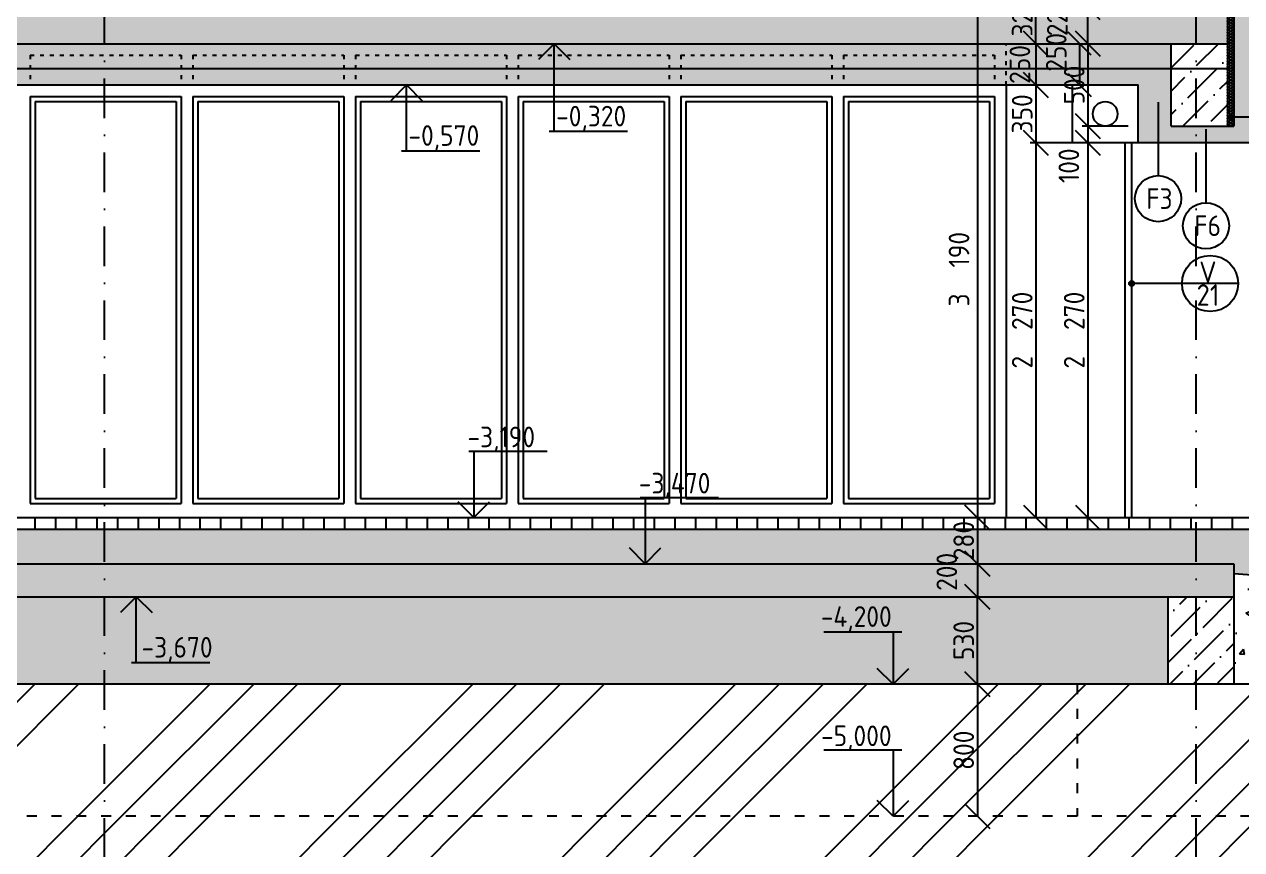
# Model space of a CAD drawing. Extents: x 3792242 to 5145247, y -1546315 to -1031918.
# Drawn here: x 3803498 to 3810869, y -1506963 to -1501963 of the extents above; entities that cross this region are included whole.
import ezdxf

# ---------------------------------------------------------------- set-up
doc = ezdxf.new("R2010")
doc.units = 0
doc.header["$MEASUREMENT"] = 0
doc.linetypes.add('ACAD_ISO03W100', pattern=[30, 12, -18])
doc.linetypes.add('BODKOCIARKOVANA_3', pattern=[5.6, 3, -1.3, 0, -1.3])
doc.layers.get('0').update_dxf_attribs({"linetype": 'CONTINUOUS'})
doc.layers.get('Defpoints').update_dxf_attribs({"color": 61, "linetype": 'CONTINUOUS'})
for name, color, linetype in [('KÓTY', 4, 'CONTINUOUS'), ('MÚRY', 1, 'CONTINUOUS'), ('OKNÁ', 143, 'CONTINUOUS'), ('osi', 253, 'CONTINUOUS'), ('POZEMOK', 7, 'CONTINUOUS'), ('TENKÁ', 7, 'CONTINUOUS'), ('ŠRAFY', 82, 'CONTINUOUS'), ('šrafy-múry', 8, 'CONTINUOUS')]:
    doc.layers.add(name, color=color, linetype=linetype)
doc.styles.add('STYLE1', font='isocp.shx')
doc.dimstyles.new('STANDARD 50', dxfattribs={"dimtxt": 125, "dimasz": 140, "dimexe": 10, "dimexo": 200, "dimgap": 20, "dimtad": 1, "dimdsep": 46, "dimlunit": 6, "dimtxsty": 'STYLE1', "dimblk1": 'OBLIQUE', "dimblk2": 'OBLIQUE', "dimsah": 1, "dimcen": 2.5, "dimse1": 1, "dimse2": 1, "dimadec": 0, "dimazin": 0, "dimtfac": 1, "dimtmove": 1, "dimatfit": 3, "dimldrblk": 'OBLIQUE', "dimfxl": 1, "dimtolj": 1, "dimtzin": 0, "dimarcsym": 0})
doc.dimstyles.new('STANDARD-50', dxfattribs={"dimtxt": 125, "dimasz": 150, "dimexe": 10, "dimexo": 200, "dimgap": 20, "dimtad": 1, "dimdsep": 46, "dimlunit": 6, "dimtxsty": 'STYLE1', "dimblk1": 'OBLIQUE', "dimblk2": 'OBLIQUE', "dimsah": 1, "dimcen": 2.5, "dimse1": 1, "dimse2": 1, "dimadec": 0, "dimazin": 0, "dimtfac": 1, "dimtmove": 1, "dimatfit": 3, "dimldrblk": 'OBLIQUE', "dimfxl": 1, "dimtolj": 1, "dimtzin": 0, "dimarcsym": 0})
pattern_1 = [(45, (-120860.31, 36883.5), (53.0330086, 194.4543648), [250, -50, 0, -50])]
pattern_2 = [(0, (-602280.31, 10000), (0, 54.12658774), [31.25, -62.5]), (120, (-602280.31, 10000), (-46.875, -27.06329387), [31.25, -62.5]), (60, (-602249.06, 10000), (-46.875, 27.06329387), [31.25, -62.5])]
pattern_3 = [(37.5, (42813.19, 0), (-3.1496679, 96.3411885), [0, -76, 0, -85, 0, -81.25]), (7.5, (42813.19, 0), (88.4888353, 141.1073033), [0, -41, 0, -68.5, 0, -26.25]), (327.5, (42751.69, 0), (155.7070931, 0.2829527), [0, -25, 0, -90, 0, -117.5]), (317.5, (42751.69, 0), (150.3063302, 43.8837782), [0, -12.5, 0, -59, 0, -67.5])]
pattern_4 = [(50, (-12142579.75, 625210.72), (358.6300913, -31.3760675), [37.5, -412.5]), (355, (-12142579.75, 625210.72), (-69.375667, 376.096067), [30, -330]), (100.4514445, (-12142549.87, 625208.1), (289.254423, 344.7199955), [31.870096, -350.571056]), (46.1842, (-12142579.75, 625310.72), (533.620665, -82.75964), [56.25, -618.75]), (96.6356355, (-12142535.3, 625303.83), (467.330973, 487.0593), [47.805171, -525.85688]), (351.184164, (-12142579.75, 625310.7), (467.330973, 487.0593), [45, -495]), (21, (-12142529.75, 625285.72), (298.453526, -201.3094453), [37.5, -412.5]), (326, (-12142529.75, 625285.72), (121.657666, 362.5750225), [30, -330]), (71.4514447, (-12142504.9, 625268.95), (420.111188, 161.2655764), [31.870095, -350.571056]), (37.5, (-12142579.75, 625210.72), (6.0799277, 166.4469269), [0, -326, 0, -335, 0, -331.25]), (7.5, (-12142579.75, 625210.72), (131.5347687, 197.205856), [0, -191, 0, -318.5, 0, -126.25]), (327.5, (-12142691.25, 625210.72), (266.9112181, -11.2774359), [0, -125, 0, -390, 0, -517.5]), (317.5, (-12142741.25, 625210.72), (291.5930847, 50.052491), [0, -162.5, 0, -259, 0, -367.5])]
pattern_5 = [(45, (42813.2, 0), (-795.49513, 795.49513), []), (45, (43078.4, 0), (-795.49513, 795.49513), []), (45, (43343.5, 0), (-795.49513, 795.49513), []), (45, (43608.7, 0), (-795.49513, 795.49513), [])]
pattern_6 = [(90, (42813.19, 0), (-125, 8e-15), [])]

# ---------------------------------------------------------------- blocks, each defined once
blk = doc.blocks.new('_OBLIQUE')
at = {"color": 0, "linetype": 'ByBlock'}
blk.add_line((-0.5, -0.5), (0.5, 0.5), dxfattribs=at)
blk = doc.blocks.new('*D33337')
at = {"layer": 'Defpoints', "color": 0}
for p in [(3810057.7, -1502680.3), (3809622.7, -1504950.3), (3810240.8, -1504950.3)]:
    blk.add_point(p, dxfattribs=at)
at = {"layer": 'KÓTY', "color": 0, "lineweight": -2, "ltscale": 0.25}
blk.add_line((3809622.7, -1502680.3), (3809622.7, -1504950.3), dxfattribs=at)
at = {"layer": 'KÓTY', "color": 0, "linetype": 'ByBlock', "lineweight": -2, "xscale": 150, "yscale": 150, "zscale": 150}
for p, rotation in [((3809622.7, -1502680.3), 90), ((3809622.7, -1504950.3), 270)]:
    blk.add_blockref('_OBLIQUE', p, dxfattribs=dict(at, rotation=rotation))
at = {"layer": 'KÓTY', "color": 0, "insert": (3809540.2, -1503815.3), "char_height": 125, "attachment_point": 5, "rotation": 90, "style": 'STYLE1'}
blk.add_mtext('\\A1;2ﾠ270', dxfattribs=at)
blk = doc.blocks.new('*D33340')
at = {"layer": 'Defpoints', "color": 0}
for p in [(3809937.7, -1501860.3), (3809937.7, -1501860.3), (3809937.7, -1502080.3)]:
    blk.add_point(p, dxfattribs=at)
at = {"layer": 'KÓTY', "color": 0, "lineweight": -2, "ltscale": 0.25}
blk.add_line((3809937.7, -1502080.3), (3809937.7, -1501860.3), dxfattribs=at)
at = {"layer": 'KÓTY', "color": 0, "linetype": 'ByBlock', "lineweight": -2, "xscale": 150, "yscale": 150, "zscale": 150}
for p, rotation in [((3809937.7, -1501860.3), 90), ((3809937.7, -1502080.3), 270)]:
    blk.add_blockref('_OBLIQUE', p, dxfattribs=dict(at, rotation=rotation))
at = {"layer": 'KÓTY', "color": 0, "insert": (3809752.7, -1501919.5), "char_height": 125, "attachment_point": 5, "rotation": 90, "style": 'STYLE1'}
blk.add_mtext('\\A1;220', dxfattribs=at)
blk = doc.blocks.new('*D33366')
at = {"layer": 'Defpoints', "color": 0}
for p in [(3810442.7, -1501760.3), (3809268.7, -1504950.3), (3810564.7, -1504950.3)]:
    blk.add_point(p, dxfattribs=at)
at = {"layer": 'KÓTY', "color": 0, "lineweight": -2, "ltscale": 0.25}
blk.add_line((3809268.7, -1501760.3), (3809268.7, -1504950.3), dxfattribs=at)
at = {"layer": 'KÓTY', "color": 0, "linetype": 'ByBlock', "lineweight": -2, "xscale": 150, "yscale": 150, "zscale": 150}
for p, rotation in [((3809268.7, -1501760.3), 90), ((3809268.7, -1504950.3), 270)]:
    blk.add_blockref('_OBLIQUE', p, dxfattribs=dict(at, rotation=rotation))
at = {"layer": 'KÓTY', "color": 0, "insert": (3809157.7, -1503446), "char_height": 125, "attachment_point": 5, "rotation": 90, "style": 'STYLE1'}
blk.add_mtext('\\A1;3ﾠ190', dxfattribs=at)
blk = doc.blocks.new('*D33371')
at = {"layer": 'Defpoints', "color": 0}
for p in [(3809622.7, -1501760.3), (3809622.7, -1501760.3), (3809622.7, -1502080.3)]:
    blk.add_point(p, dxfattribs=at)
at = {"layer": 'KÓTY', "color": 0, "lineweight": -2, "ltscale": 0.25}
blk.add_line((3809622.7, -1502080.3), (3809622.7, -1501760.3), dxfattribs=at)
at = {"layer": 'KÓTY', "color": 0, "linetype": 'ByBlock', "lineweight": -2, "xscale": 150, "yscale": 150, "zscale": 150}
for p, rotation in [((3809622.7, -1501760.3), 90), ((3809622.7, -1502080.3), 270)]:
    blk.add_blockref('_OBLIQUE', p, dxfattribs=dict(at, rotation=rotation))
at = {"layer": 'KÓTY', "color": 0, "insert": (3809540.2, -1501920.3), "char_height": 125, "attachment_point": 5, "rotation": 90, "style": 'STYLE1'}
blk.add_mtext('\\A1;320', dxfattribs=at)
blk = doc.blocks.new('*D39700')
at = {"layer": 'Defpoints', "color": 0}
for p in [(3809268.7, -1505430.3), (3809722.7, -1505430.3), (3809722.7, -1505960.3)]:
    blk.add_point(p, dxfattribs=at)
at = {"layer": 'KÓTY', "color": 0, "lineweight": -2, "ltscale": 0.25}
blk.add_line((3809268.7, -1505960.3), (3809268.7, -1505430.3), dxfattribs=at)
at = {"layer": 'KÓTY', "color": 0, "linetype": 'ByBlock', "lineweight": -2, "xscale": 150, "yscale": 150, "zscale": 150}
for p, rotation in [((3809268.7, -1505430.3), 90), ((3809268.7, -1505960.3), 270)]:
    blk.add_blockref('_OBLIQUE', p, dxfattribs=dict(at, rotation=rotation))
at = {"layer": 'KÓTY', "color": 0, "insert": (3809186.2, -1505695.3), "char_height": 125, "attachment_point": 5, "rotation": 90, "style": 'STYLE1'}
blk.add_mtext('\\A1;530', dxfattribs=at)
blk = doc.blocks.new('*D39701')
at = {"layer": 'Defpoints', "color": 0}
for p in [(3809722.7, -1505960.3), (3809268.7, -1506760.3), (3809722.7, -1506760.3)]:
    blk.add_point(p, dxfattribs=at)
at = {"layer": 'KÓTY', "color": 0, "lineweight": -2, "ltscale": 0.25}
blk.add_line((3809268.7, -1505960.3), (3809268.7, -1506760.3), dxfattribs=at)
at = {"layer": 'KÓTY', "color": 0, "linetype": 'ByBlock', "lineweight": -2, "xscale": 150, "yscale": 150, "zscale": 150}
for p, rotation in [((3809268.7, -1505960.3), 90), ((3809268.7, -1506760.3), 270)]:
    blk.add_blockref('_OBLIQUE', p, dxfattribs=dict(at, rotation=rotation))
at = {"layer": 'KÓTY', "color": 0, "insert": (3809186.2, -1506360.3), "char_height": 125, "attachment_point": 5, "rotation": 90, "style": 'STYLE1'}
blk.add_mtext('\\A1;800', dxfattribs=at)
blk = doc.blocks.new('*D39702')
at = {"layer": 'Defpoints', "color": 0}
for p in [(3809268.7, -1504950.3), (3809268.7, -1505230.3), (3809268.7, -1505230.3)]:
    blk.add_point(p, dxfattribs=at)
at = {"layer": 'KÓTY', "color": 0, "lineweight": -2, "ltscale": 0.25}
blk.add_line((3809268.7, -1504950.3), (3809268.7, -1505230.3), dxfattribs=at)
at = {"layer": 'KÓTY', "color": 0, "linetype": 'ByBlock', "lineweight": -2, "xscale": 150, "yscale": 150, "zscale": 150}
for p, rotation in [((3809268.7, -1504950.3), 90), ((3809268.7, -1505230.3), 270)]:
    blk.add_blockref('_OBLIQUE', p, dxfattribs=dict(at, rotation=rotation))
at = {"layer": 'KÓTY', "color": 0, "insert": (3809186.2, -1505090.3), "char_height": 125, "attachment_point": 5, "rotation": 90, "style": 'STYLE1'}
blk.add_mtext('\\A1;280', dxfattribs=at)
blk = doc.blocks.new('*D39703')
at = {"layer": 'Defpoints', "color": 0}
for p in [(3809268.7, -1505230.3), (3809268.7, -1505430.3), (3809268.7, -1505430.3)]:
    blk.add_point(p, dxfattribs=at)
at = {"layer": 'KÓTY', "color": 0, "lineweight": -2, "ltscale": 0.25}
blk.add_line((3809268.7, -1505230.3), (3809268.7, -1505430.3), dxfattribs=at)
at = {"layer": 'KÓTY', "color": 0, "linetype": 'ByBlock', "lineweight": -2, "xscale": 150, "yscale": 150, "zscale": 150}
for p, rotation in [((3809268.7, -1505230.3), 90), ((3809268.7, -1505430.3), 270)]:
    blk.add_blockref('_OBLIQUE', p, dxfattribs=dict(at, rotation=rotation))
at = {"layer": 'KÓTY', "color": 0, "insert": (3809083.7, -1505279.5), "char_height": 125, "attachment_point": 5, "rotation": 90, "style": 'STYLE1'}
blk.add_mtext('\\A1;200', dxfattribs=at)
blk = doc.blocks.new('*D39708')
at = {"layer": 'Defpoints', "color": 0}
for p in [(3809622.7, -1502080.3), (3809622.7, -1502330.3), (3809622.7, -1502330.3)]:
    blk.add_point(p, dxfattribs=at)
at = {"layer": 'KÓTY', "color": 0, "lineweight": -2, "ltscale": 0.25}
blk.add_line((3809622.7, -1502080.3), (3809622.7, -1502330.3), dxfattribs=at)
at = {"layer": 'KÓTY', "color": 0, "linetype": 'ByBlock', "lineweight": -2, "xscale": 150, "yscale": 150, "zscale": 150}
for p, rotation in [((3809622.7, -1502080.3), 90), ((3809622.7, -1502330.3), 270)]:
    blk.add_blockref('_OBLIQUE', p, dxfattribs=dict(at, rotation=rotation))
at = {"layer": 'KÓTY', "color": 0, "insert": (3809526.2, -1502206), "char_height": 125, "attachment_point": 5, "rotation": 90, "style": 'STYLE1'}
blk.add_mtext('\\A1;250', dxfattribs=at)
blk = doc.blocks.new('*D39709')
at = {"layer": 'Defpoints', "color": 0}
for p in [(3810242.7, -1502330.3), (3809622.7, -1502680.3), (3810242.7, -1502680.3)]:
    blk.add_point(p, dxfattribs=at)
at = {"layer": 'KÓTY', "color": 0, "lineweight": -2, "ltscale": 0.25}
blk.add_line((3809622.7, -1502330.3), (3809622.7, -1502680.3), dxfattribs=at)
at = {"layer": 'KÓTY', "color": 0, "linetype": 'ByBlock', "lineweight": -2, "xscale": 150, "yscale": 150, "zscale": 150}
for p, rotation in [((3809622.7, -1502330.3), 90), ((3809622.7, -1502680.3), 270)]:
    blk.add_blockref('_OBLIQUE', p, dxfattribs=dict(at, rotation=rotation))
at = {"layer": 'KÓTY', "color": 0, "insert": (3809540.2, -1502505.3), "char_height": 125, "attachment_point": 5, "rotation": 90, "style": 'STYLE1'}
blk.add_mtext('\\A1;350', dxfattribs=at)
blk = doc.blocks.new('*D39710')
at = {"layer": 'Defpoints', "color": 0}
for p in [(3810442.7, -1502080.3), (3809937.7, -1502580.3), (3810442.7, -1502580.3)]:
    blk.add_point(p, dxfattribs=at)
at = {"layer": 'KÓTY', "color": 0, "lineweight": -2, "ltscale": 0.25}
blk.add_line((3809937.7, -1502080.3), (3809937.7, -1502580.3), dxfattribs=at)
at = {"layer": 'KÓTY', "color": 0, "linetype": 'ByBlock', "lineweight": -2, "xscale": 150, "yscale": 150, "zscale": 150}
for p, rotation in [((3809937.7, -1502080.3), 90), ((3809937.7, -1502580.3), 270)]:
    blk.add_blockref('_OBLIQUE', p, dxfattribs=dict(at, rotation=rotation))
at = {"layer": 'KÓTY', "color": 0, "insert": (3809855.2, -1502330.3), "char_height": 125, "attachment_point": 5, "rotation": 90, "style": 'STYLE1'}
blk.add_mtext('\\A1;500', dxfattribs=at)
blk = doc.blocks.new('*D39711')
at = {"layer": 'Defpoints', "color": 0}
for p in [(3810442.7, -1502580.3), (3809937.7, -1502680.3), (3810442.7, -1502680.3)]:
    blk.add_point(p, dxfattribs=at)
at = {"layer": 'KÓTY', "color": 0, "lineweight": -2, "ltscale": 0.25}
blk.add_line((3809937.7, -1502580.3), (3809937.7, -1502680.3), dxfattribs=at)
at = {"layer": 'KÓTY', "color": 0, "linetype": 'ByBlock', "lineweight": -2, "xscale": 150, "yscale": 150, "zscale": 150}
for p, rotation in [((3809937.7, -1502580.3), 90), ((3809937.7, -1502680.3), 270)]:
    blk.add_blockref('_OBLIQUE', p, dxfattribs=dict(at, rotation=rotation))
at = {"layer": 'KÓTY', "color": 0, "insert": (3809822.7, -1502819.5), "char_height": 125, "attachment_point": 5, "rotation": 90, "style": 'STYLE1'}
blk.add_mtext('\\A1;100', dxfattribs=at)
blk = doc.blocks.new('*D39712')
at = {"layer": 'Defpoints', "color": 0}
for p in [(3810242.7, -1502680.3), (3809937.7, -1504950.3), (3810242.7, -1504950.3)]:
    blk.add_point(p, dxfattribs=at)
at = {"layer": 'KÓTY', "color": 0, "lineweight": -2, "ltscale": 0.25}
blk.add_line((3809937.7, -1502680.3), (3809937.7, -1504950.3), dxfattribs=at)
at = {"layer": 'KÓTY', "color": 0, "linetype": 'ByBlock', "lineweight": -2, "xscale": 150, "yscale": 150, "zscale": 150}
for p, rotation in [((3809937.7, -1502680.3), 90), ((3809937.7, -1504950.3), 270)]:
    blk.add_blockref('_OBLIQUE', p, dxfattribs=dict(at, rotation=rotation))
at = {"layer": 'KÓTY', "color": 0, "insert": (3809855.2, -1503815.3), "char_height": 125, "attachment_point": 5, "rotation": 90, "style": 'STYLE1'}
blk.add_mtext('\\A1;2ﾠ270', dxfattribs=at)
blk = doc.blocks.new('*D49179')
at = {"layer": 'Defpoints', "color": 0}
for p in [(3809431.9, -1502080.3), (3809888.2, -1502080.3), (3809361.9, -1502330.3)]:
    blk.add_point(p, dxfattribs=at)
at = {"layer": 'KÓTY', "color": 0, "lineweight": -2, "ltscale": 0.25}
blk.add_line((3809888.2, -1502330.3), (3809888.2, -1502080.3), dxfattribs=at)
at = {"layer": 'KÓTY', "color": 0, "linetype": 'ByBlock', "lineweight": -2, "xscale": 140, "yscale": 140, "zscale": 140}
for p, rotation in [((3809888.2, -1502080.3), 90), ((3809888.2, -1502330.3), 270)]:
    blk.add_blockref('_OBLIQUE', p, dxfattribs=dict(at, rotation=rotation))
at = {"layer": 'KÓTY', "color": 0, "insert": (3809746.2, -1502132.6), "char_height": 125, "attachment_point": 5, "rotation": 90, "style": 'STYLE1'}
blk.add_mtext('\\A1;250', dxfattribs=at)
blk = doc.blocks.new('*D49377')
at = {"layer": 'Defpoints', "color": 0}
for p in [(3810822.7, -1501860.3), (3810782.7, -1502080.3), (3815456.2, -1502080.3)]:
    blk.add_point(p, dxfattribs=at)
at = {"layer": 'KÓTY', "color": 0, "lineweight": -2, "ltscale": 0.25}
blk.add_line((3815456.2, -1501860.3), (3815456.2, -1502080.3), dxfattribs=at)
at = {"layer": 'KÓTY', "color": 0, "linetype": 'ByBlock', "lineweight": -2, "xscale": 150, "yscale": 150, "zscale": 150}
for p, rotation in [((3815456.2, -1501860.3), 90), ((3815456.2, -1502080.3), 270)]:
    blk.add_blockref('_OBLIQUE', p, dxfattribs=dict(at, rotation=rotation))
at = {"layer": 'KÓTY', "color": 0, "insert": (3815296.2, -1501906.5), "char_height": 125, "attachment_point": 5, "rotation": 90, "style": 'STYLE1'}
blk.add_mtext('\\A1;220', dxfattribs=at)
blk = doc.blocks.new('*D49378')
at = {"layer": 'Defpoints', "color": 0}
for p in [(3810782.7, -1502080.3), (3810782.7, -1502580.3), (3815456.2, -1502580.3)]:
    blk.add_point(p, dxfattribs=at)
at = {"layer": 'KÓTY', "color": 0, "lineweight": -2, "ltscale": 0.25}
blk.add_line((3815456.2, -1502080.3), (3815456.2, -1502580.3), dxfattribs=at)
at = {"layer": 'KÓTY', "color": 0, "linetype": 'ByBlock', "lineweight": -2, "xscale": 150, "yscale": 150, "zscale": 150}
for p, rotation in [((3815456.2, -1502080.3), 90), ((3815456.2, -1502580.3), 270)]:
    blk.add_blockref('_OBLIQUE', p, dxfattribs=dict(at, rotation=rotation))
at = {"layer": 'KÓTY', "color": 0, "insert": (3815373.7, -1502330.3), "char_height": 125, "attachment_point": 5, "rotation": 90, "style": 'STYLE1'}
blk.add_mtext('\\A1;500', dxfattribs=at)
blk = doc.blocks.new('*D49379')
at = {"layer": 'Defpoints', "color": 0}
for p in [(3810782.7, -1502580.3), (3810782.7, -1502680.3), (3815456.2, -1502680.3)]:
    blk.add_point(p, dxfattribs=at)
at = {"layer": 'KÓTY', "color": 0, "lineweight": -2, "ltscale": 0.25}
blk.add_line((3815456.2, -1502580.3), (3815456.2, -1502680.3), dxfattribs=at)
at = {"layer": 'KÓTY', "color": 0, "linetype": 'ByBlock', "lineweight": -2, "xscale": 150, "yscale": 150, "zscale": 150}
for p, rotation in [((3815456.2, -1502580.3), 90), ((3815456.2, -1502680.3), 270)]:
    blk.add_blockref('_OBLIQUE', p, dxfattribs=dict(at, rotation=rotation))
at = {"layer": 'KÓTY', "color": 0, "insert": (3815337.7, -1502811), "char_height": 125, "attachment_point": 5, "rotation": 90, "style": 'STYLE1'}
blk.add_mtext('\\A1;100', dxfattribs=at)
blk = doc.blocks.new('*D49380')
at = {"layer": 'Defpoints', "color": 0}
for p in [(3810782.7, -1502680.3), (3810782.7, -1504950.3), (3815456.2, -1504950.3)]:
    blk.add_point(p, dxfattribs=at)
at = {"layer": 'KÓTY', "color": 0, "lineweight": -2, "ltscale": 0.25}
blk.add_line((3815456.2, -1502680.3), (3815456.2, -1504950.3), dxfattribs=at)
at = {"layer": 'KÓTY', "color": 0, "linetype": 'ByBlock', "lineweight": -2, "xscale": 150, "yscale": 150, "zscale": 150}
for p, rotation in [((3815456.2, -1502680.3), 90), ((3815456.2, -1504950.3), 270)]:
    blk.add_blockref('_OBLIQUE', p, dxfattribs=dict(at, rotation=rotation))
at = {"layer": 'KÓTY', "color": 0, "insert": (3815373.7, -1503815.3), "char_height": 125, "attachment_point": 5, "rotation": 90, "style": 'STYLE1'}
blk.add_mtext('\\A1;2ﾠ270', dxfattribs=at)

msp = doc.modelspace()

# ---------------------------------------------------------------- hatches: boundary and pattern name
at = {"layer": 'TENKÁ'}
h = msp.add_hatch(color=256, dxfattribs=at)
h.dxf.hatch_style = 1
h.paths.add_polyline_path([(3810805.193, -1502509.951, -2.41421356), (3810790.193, -1502524.951, -0.41421356)])
h = msp.add_hatch(color=256, dxfattribs=at)
h.dxf.hatch_style = 1
h.paths.add_polyline_path([(3810202.693, -1503517.894, 2.41421356), (3810217.693, -1503532.894, 0.41421356)])
at = {"layer": 'ŠRAFY'}
h = msp.add_hatch(dxfattribs=at)
h.set_pattern_fill('HEX', color=256, scale=250)
h.set_pattern_definition(pattern_2)
h.paths.add_polyline_path([(3806706.152, -1502330.27), (3810242.693, -1502330.27), (3810242.693, -1502680.27), (3810982.693, -1502680.27), (3810982.693, -1500830.27), (3810822.693, -1500830.27), (3810822.693, -1502580.27), (3810442.693, -1502580.27), (3810442.693, -1502080.27), (3806706.152, -1502080.27)])
h.paths.add_polyline_path([(3806705.495, -1502431.395), (3807211.843, -1502431.395), (3807211.843, -1502631.444), (3806705.495, -1502631.444)], flags=9)
h.paths.add_polyline_path([(3809401.193, -1502349.799), (3809401.193, -1502062.201), (3809651.193, -1502062.201), (3809651.193, -1502349.799)], flags=24)
h.paths.add_polyline_path([(3809730.193, -1502474.07), (3809730.193, -1502186.471), (3809980.193, -1502186.471), (3809980.193, -1502474.07)], flags=24)
h = msp.add_hatch(dxfattribs=at)
h.set_pattern_fill('HEX', color=256, scale=250)
h.set_pattern_definition(pattern_2)
h.paths.add_polyline_path([(3796982.693, -1502240.27), (3796982.693, -1502680.27), (3797722.693, -1502680.27), (3797722.693, -1502330.27), (3807330.652, -1502330.27), (3807330.652, -1502080.27), (3797522.693, -1502080.27), (3797522.693, -1502580.27), (3797142.693, -1502580.27), (3797142.693, -1502080.27), (3795632.693, -1502080.27), (3795632.693, -1501910.27), (3795582.693, -1501910.27), (3795582.693, -1502240.27)])
h.paths.add_polyline_path([(3798077.193, -1502352.799), (3798077.193, -1502065.201), (3798327.193, -1502065.201), (3798327.193, -1502352.799)], flags=24)
h = msp.add_hatch(dxfattribs=at)
h.set_pattern_fill('HONEY', color=256, scale=80)
h.set_pattern_definition([(0, (-632111.307, 1000), (15, 8.660254038), [10, -20]), (120, (-632111.307, 1000), (-15, 8.660254038), [10, -20]), (60, (-632111.307, 1000), (4e-15, 17.320508076), [-20, 10])])
h.paths.add_polyline_path([(3810782.693, -1502080.27), (3810782.693, -1502580.27), (3810822.693, -1502580.27), (3810822.693, -1501860.27), (3810782.693, -1501860.27)])
at = {"layer": 'ŠRAFY', "ltscale": 0.25}
h = msp.add_hatch(dxfattribs=at)
h.set_pattern_fill('ANSI34', color=256, scale=1500)
h.set_pattern_definition(pattern_5)
h.paths.add_polyline_path([(3843812.693, -1506860.27), (3843812.693, -1506760.27), (3845012.693, -1506760.27), (3848402.693, -1506760.27), (3848402.693, -1505960.27), (3850427.693, -1505960.27), (3850427.693, -1506760.27), (3852627.693, -1506760.27), (3854353.693, -1506760.27), (3855292.693, -1506760.27), (3855292.693, -1506860.27), (3857092.693, -1506860.27), (3857092.693, -1506760.27), (3857092.693, -1505960.27), (3858312.693, -1504740.27), (3858549.193, -1504740.27), (3858549.193, -1508064.5), (3793829.193, -1508064.5), (3793829.193, -1505380.278), (3795307.693, -1505371.058), (3795307.693, -1505550.27), (3795607.693, -1505550.27), (3795607.693, -1505300.27), (3795682.693, -1505300.27), (3796342.693, -1505960.27), (3796342.693, -1506760.27), (3798763.693, -1506760.27), (3808758.193, -1506760.27), (3809872.693, -1506760.27), (3811372.693, -1506760.27), (3811372.693, -1505960.27), (3842012.693, -1505960.27), (3842012.693, -1506760.27), (3842012.693, -1506860.27)])
h = msp.add_hatch(dxfattribs=at)
h.set_pattern_fill('AR-SAND', color=256, scale=50)
h.set_pattern_definition(pattern_3)
h.paths.add_polyline_path([(3796982.693, -1505020.27), (3795482.693, -1505020.27), (3795482.693, -1505025.27), (3795607.693, -1505150.27), (3795607.693, -1505300.27), (3797142.693, -1505300.27), (3797142.693, -1505230.27), (3807257.152, -1505230.27), (3807257.152, -1505020.27), (3798292.693, -1505020.27)])
h.paths.add_polyline_path([(3797777.193, -1505234.07), (3797777.193, -1504946.471), (3798027.193, -1504946.471), (3798027.193, -1505234.07)], flags=9)
h.paths.add_polyline_path([(3797674.693, -1505423.319), (3797674.693, -1505135.721), (3797924.693, -1505135.721), (3797924.693, -1505423.319)], flags=9)
h = msp.add_hatch(dxfattribs=at)
h.set_pattern_fill('ANSI31', color=256, scale=1000, angle=45)
h.set_pattern_definition(pattern_6)
h.paths.add_polyline_path([(3807257.152, -1505020.27), (3807257.152, -1504950.27), (3806219.652, -1504950.27), (3800833.652, -1504950.27), (3798537.693, -1504950.27), (3798467.693, -1504950.27), (3796982.693, -1504950.27), (3795482.693, -1504950.27), (3795482.693, -1505020.27), (3796982.693, -1505020.27), (3798292.693, -1505020.27)])
h.paths.add_polyline_path([(3797777.193, -1505234.07), (3797777.193, -1504946.471), (3798027.193, -1504946.471), (3798027.193, -1505234.07)], flags=9)
h = msp.add_hatch(dxfattribs=at)
h.set_pattern_fill('AR-SAND', color=256, scale=50)
h.set_pattern_definition(pattern_3)
h.paths.add_polyline_path([(3810822.693, -1505230.27), (3807257.152, -1505230.27), (3807257.152, -1505020.27), (3810980.052, -1505020.27), (3814952.693, -1505320.47), (3814952.693, -1505325.27), (3814827.693, -1505450.27), (3814827.693, -1505591.822), (3811372.693, -1505330.739), (3810822.693, -1505289.177)])
h.paths.add_polyline_path([(3809061.193, -1505234.07), (3809061.193, -1504946.471), (3809311.193, -1504946.471), (3809311.193, -1505234.07)], flags=9)
h.paths.add_polyline_path([(3808958.693, -1505423.319), (3808958.693, -1505135.721), (3809208.693, -1505135.721), (3809208.693, -1505423.319)], flags=24)
h = msp.add_hatch(dxfattribs=at)
h.set_pattern_fill('ANSI31', color=256, scale=1000, angle=45)
h.set_pattern_definition(pattern_6)
h.paths.add_polyline_path([(3810982.693, -1504950.27), (3810202.693, -1504950.27), (3810162.693, -1504950.27), (3809442.693, -1504950.27), (3807257.152, -1504950.27), (3807257.152, -1505020.27), (3810980.052, -1505020.27), (3810982.693, -1505020.47)])
h.paths.add_polyline_path([(3809061.193, -1505234.07), (3809061.193, -1504946.471), (3809311.193, -1504946.471), (3809311.193, -1505234.07)], flags=9)
h = msp.add_hatch(dxfattribs=at)
h.set_pattern_fill('AR-CONC', color=256, scale=50)
h.set_pattern_definition(pattern_4)
h.paths.add_polyline_path([(3810822.693, -1505960.27), (3811372.693, -1505960.27), (3811372.693, -1505330.739), (3810822.693, -1505289.177), (3810822.693, -1505430.27)])
h = msp.add_hatch(dxfattribs=at)
h.set_pattern_fill('AR-CONC', color=256, scale=50)
h.set_pattern_definition(pattern_4)
h.paths.add_polyline_path([(3810422.693, -1505430.27), (3797542.693, -1505430.27), (3797542.693, -1505960.27), (3810422.693, -1505960.27)])
h.paths.add_polyline_path([(3809061.193, -1505839.07), (3809061.193, -1505551.471), (3809311.193, -1505551.471), (3809311.193, -1505839.07)], flags=24)
h.paths.add_polyline_path([(3808308.035, -1505462.895), (3808826.884, -1505462.895), (3808826.884, -1505662.944), (3808308.035, -1505662.944)], flags=24)
h.paths.add_polyline_path([(3804194.458, -1505648.894), (3804700.807, -1505648.894), (3804700.807, -1505848.944), (3804194.458, -1505848.944)], flags=24)
h.paths.add_polyline_path([(3797777.193, -1505839.07), (3797777.193, -1505551.471), (3798027.193, -1505551.471), (3798027.193, -1505839.07)], flags=24)
h.paths.add_polyline_path([(3798763.035, -1505462.895), (3799281.884, -1505462.895), (3799281.884, -1505662.944), (3798763.035, -1505662.944)], flags=24)
h = msp.add_hatch(dxfattribs=at)
h.set_pattern_fill('ANSI34', color=256, scale=1500)
h.set_pattern_definition(pattern_5)
h.paths.add_polyline_path([(3809872.693, -1506760.27), (3809872.693, -1505960.27), (3797542.693, -1505960.27), (3797142.693, -1505960.27), (3796342.693, -1505960.27), (3796342.693, -1506760.27)])
h.paths.add_polyline_path([(3809061.193, -1506504.07), (3809061.193, -1506216.471), (3809311.193, -1506216.471), (3809311.193, -1506504.07)], flags=24)
h.paths.add_polyline_path([(3808309.582, -1506185.2), (3808815.93, -1506185.2), (3808815.93, -1506385.249), (3808309.582, -1506385.249)], flags=24)
h.paths.add_polyline_path([(3797777.193, -1506504.07), (3797777.193, -1506216.471), (3798027.193, -1506216.471), (3798027.193, -1506504.07)], flags=24)
h.paths.add_polyline_path([(3798702.082, -1506185.2), (3799208.43, -1506185.2), (3799208.43, -1506385.249), (3798702.082, -1506385.249)], flags=24)
h = msp.add_hatch(dxfattribs=at)
h.set_pattern_fill('ANSI34', color=256, scale=1500)
h.set_pattern_definition(pattern_5)
h.paths.add_polyline_path([(3811372.693, -1506760.27), (3811372.693, -1505960.27), (3810822.693, -1505960.27), (3810422.693, -1505960.27), (3809872.693, -1505960.27), (3809872.693, -1506760.27)])
at = {"layer": 'šrafy-múry'}
h = msp.add_hatch(dxfattribs=at)
h.set_pattern_fill('ANSI36', color=253, scale=800, angle=180)
h.set_pattern_definition(pattern_1)
h.paths.add_polyline_path([(3810782.693, -1501860.27), (3797222.693, -1501860.27), (3797222.693, -1501910.27), (3795632.693, -1501910.27), (3795632.693, -1502080.27), (3797142.693, -1502080.27), (3797142.693, -1502580.27), (3797522.693, -1502580.27), (3797522.693, -1502080.27), (3810782.693, -1502080.27)])
h.paths.add_polyline_path([(3797674.693, -1502063.319), (3797674.693, -1501775.721), (3797924.693, -1501775.721), (3797924.693, -1502063.319)], flags=9)
h.paths.add_polyline_path([(3798119.693, -1502064.07), (3798119.693, -1501776.471), (3798369.693, -1501776.471), (3798369.693, -1502064.07)], flags=9)
h.paths.add_polyline_path([(3798077.193, -1502352.799), (3798077.193, -1502065.201), (3798327.193, -1502065.201), (3798327.193, -1502352.799)], flags=9)
h.paths.add_polyline_path([(3809627.693, -1502063.319), (3809627.693, -1501775.721), (3809877.693, -1501775.721), (3809877.693, -1502063.319)], flags=9)
h.paths.add_polyline_path([(3809415.193, -1502064.07), (3809415.193, -1501776.471), (3809665.193, -1501776.471), (3809665.193, -1502064.07)], flags=9)
h = msp.add_hatch(dxfattribs=at)
h.set_pattern_fill('ANSI36', color=253, scale=800, angle=360)
h.set_pattern_definition([(45, (42813.19, 7000), (53.0330086, 194.4543648), [250, -50, 0, -50])])
h.paths.add_polyline_path([(3810782.693, -1502080.27), (3810442.693, -1502080.27), (3810442.693, -1502380.27), (3810442.693, -1502580.27), (3810782.693, -1502580.27)])
h = msp.add_hatch(dxfattribs=at)
h.set_pattern_fill('ANSI36', color=253, scale=800, angle=180)
h.set_pattern_definition(pattern_1)
h.paths.add_polyline_path([(3810822.693, -1505230.27), (3797142.693, -1505230.27), (3797142.693, -1505430.27), (3810822.693, -1505430.27)])
h = msp.add_hatch(dxfattribs=at)
h.set_pattern_fill('ANSI36', color=253, scale=800, angle=180)
h.set_pattern_definition(pattern_1)
h.paths.add_polyline_path([(3810422.693, -1505960.27), (3810822.693, -1505960.27), (3810822.693, -1505430.27), (3810422.693, -1505430.27)])

# ---------------------------------------------------------------- linework, layer by layer
at = {"color": 253}
for p, q in [((3810422.693, -1505960.27), (3797542.693, -1505960.27)), ((3811372.693, -1505960.27), (3810822.693, -1505960.27))]:
    msp.add_line(p, q, dxfattribs=at)
at = {"layer": 'KÓTY', "ltscale": 0.25}
for p, q in [((3810181.193, -1502580.27), (3809903.096, -1502580.27)), ((3809866.193, -1502680.27), (3809588.096, -1502680.27)), ((3810181.193, -1502680.27), (3809903.096, -1502680.27))]:
    msp.add_line(p, q, dxfattribs=at)
at = {"layer": 'MÚRY'}
for p, q in [((3797722.693, -1502330.27), (3810242.693, -1502330.27)), ((3810242.693, -1502680.27), (3810242.693, -1502330.27)), ((3810982.693, -1502680.27), (3810242.693, -1502680.27)), ((3796982.693, -1504950.27), (3810982.693, -1504950.27))]:
    msp.add_line(p, q, dxfattribs=at)
at = {"layer": 'OKNÁ'}
for p, q in [((3803562.693, -1502430.27), (3803562.693, -1504835.27)), ((3803562.693, -1502430.27), (3804417.693, -1502430.27)), ((3804417.693, -1502430.27), (3804417.693, -1504835.27)), ((3804547.693, -1502430.27), (3804547.693, -1504835.27)), ((3804547.693, -1502430.27), (3805402.693, -1502430.27)), ((3805402.693, -1502430.27), (3805402.693, -1504835.27)), ((3805532.693, -1502430.27), (3805532.693, -1504835.27)), ((3805532.693, -1502430.27), (3806387.693, -1502430.27)), ((3806387.693, -1502430.27), (3806387.693, -1504835.27)), ((3806517.693, -1502430.27), (3806517.693, -1504835.27)), ((3806517.693, -1502430.27), (3807372.693, -1502430.27)), ((3807372.693, -1502430.27), (3807372.693, -1504835.27)), ((3807502.693, -1502430.27), (3807502.693, -1504835.27)), ((3807502.693, -1502430.27), (3808357.693, -1502430.27)), ((3808357.693, -1502430.27), (3808357.693, -1504835.27)), ((3808487.693, -1502430.27), (3808487.693, -1504835.27)), ((3808487.693, -1502430.27), (3809342.693, -1502430.27)), ((3809342.693, -1502430.27), (3809342.693, -1504835.27)), ((3809342.693, -1502780.27), (3809342.693, -1504835.27)), ((3803562.693, -1504835.27), (3804417.693, -1504835.27)), ((3804547.693, -1504835.27), (3805402.693, -1504835.27)), ((3805532.693, -1504835.27), (3806387.693, -1504835.27)), ((3806517.693, -1504835.27), (3807372.693, -1504835.27)), ((3807502.693, -1504835.27), (3808357.693, -1504835.27)), ((3808487.693, -1504835.27), (3809342.693, -1504835.27))]:
    msp.add_line(p, q, dxfattribs=at)
at = {"layer": 'OKNÁ', "ltscale": 0.25}
for p, q in [((3810362.693, -1502433.77), (3810362.693, -1502878.963)), ((3811051.193, -1502524.951), (3810805.193, -1502524.951)), ((3810653.193, -1502598.27), (3810653.193, -1503043.463))]:
    msp.add_line(p, q, dxfattribs=at)
for centre in [(3810362.693, -1503018.963), (3810653.193, -1503183.463)]:
    msp.add_circle(centre, 140, dxfattribs=at)
at = {"layer": 'osi', "linetype": 'BODKOCIARKOVANA_3', "ltscale": 80}
for p, q in [((3803982.693, -1508356), (3803982.693, -1485946)), ((3810592.693, -1508356), (3810592.693, -1485946))]:
    msp.add_line(p, q, dxfattribs=at)
at = {"layer": 'POZEMOK', "color": 8, "ltscale": 0.25}
for p, q in [((3809842.693, -1502330.27), (3809842.693, -1502680.27)), ((3810242.693, -1502680.27), (3809842.693, -1502680.27)), ((3810162.693, -1502680.27), (3810162.693, -1504950.27)), ((3810202.693, -1502680.27), (3810202.693, -1504950.27))]:
    msp.add_line(p, q, dxfattribs=at)
at = {"layer": 'POZEMOK', "color": 8}
msp.add_circle((3810042.693, -1502505.27), 75, dxfattribs=at)
at = {"layer": 'TENKÁ'}
for p, q in [((3810822.693, -1500830.27), (3810822.693, -1502580.27)), ((3810782.693, -1501860.27), (3810782.693, -1502080.27)), ((3797522.693, -1502080.27), (3810782.693, -1502080.27)), ((3810442.693, -1502580.27), (3810442.693, -1502080.27)), ((3810782.693, -1502080.27), (3810782.693, -1502580.27)), ((3797142.693, -1502230.27), (3810822.693, -1502230.27)), ((3809442.693, -1502330.27), (3809442.693, -1504950.27)), ((3803532.693, -1502400.27), (3803532.693, -1504865.27)), ((3803532.693, -1502400.27), (3804447.693, -1502400.27)), ((3804447.693, -1502400.27), (3804447.693, -1504865.27)), ((3804517.693, -1502400.27), (3804517.693, -1504865.27)), ((3804517.693, -1502400.27), (3805432.693, -1502400.27)), ((3805432.693, -1502400.27), (3805432.693, -1504865.27)), ((3805502.693, -1502400.27), (3805502.693, -1504865.27)), ((3805502.693, -1502400.27), (3806417.693, -1502400.27)), ((3806417.693, -1502400.27), (3806417.693, -1504865.27)), ((3806487.693, -1502400.27), (3806487.693, -1504865.27)), ((3806487.693, -1502400.27), (3807402.693, -1502400.27)), ((3807402.693, -1502400.27), (3807402.693, -1504865.27)), ((3807472.693, -1502400.27), (3807472.693, -1504865.27)), ((3807472.693, -1502400.27), (3808387.693, -1502400.27)), ((3808387.693, -1502400.27), (3808387.693, -1504865.27)), ((3808457.693, -1502400.27), (3808457.693, -1504865.27)), ((3808457.693, -1502400.27), (3809372.693, -1502400.27)), ((3809372.693, -1502400.27), (3809372.693, -1504865.27)), ((3810442.693, -1502580.27), (3810822.693, -1502580.27)), ((3810508.002, -1503532.894), (3810202.693, -1503532.894)), ((3803532.693, -1504865.27), (3804447.693, -1504865.27)), ((3804517.693, -1504865.27), (3805432.693, -1504865.27)), ((3805502.693, -1504865.27), (3806417.693, -1504865.27)), ((3806487.693, -1504865.27), (3807402.693, -1504865.27)), ((3807472.693, -1504865.27), (3808387.693, -1504865.27)), ((3808457.693, -1504865.27), (3809372.693, -1504865.27)), ((3796982.693, -1505020.27), (3810980.052, -1505020.27)), ((3797142.693, -1505230.27), (3810822.693, -1505230.27)), ((3797142.693, -1505230.27), (3810822.693, -1505230.27)), ((3810822.693, -1505230.27), (3810822.693, -1505960.27)), ((3810822.693, -1505289.177), (3814827.693, -1505591.822)), ((3797142.693, -1505430.27), (3810822.693, -1505430.27)), ((3797142.693, -1505430.27), (3810822.693, -1505430.27)), ((3810422.693, -1505430.27), (3810422.693, -1505960.27)), ((3810822.693, -1505960.27), (3810422.693, -1505960.27))]:
    msp.add_line(p, q, dxfattribs=at)
at = {"layer": 'TENKÁ', "linetype": 'ByBlock', "ltscale": 0.25}
for p, q in [((3806706.152, -1502080.27), (3806610.693, -1502175.73)), ((3806706.152, -1502080.27), (3806801.612, -1502175.73)), ((3806706.152, -1502612.77), (3806706.152, -1502080.27)), ((3805811.652, -1502330.27), (3805716.193, -1502425.73)), ((3805811.652, -1502330.27), (3805907.112, -1502425.73)), ((3805811.652, -1502730.27), (3805811.652, -1502330.27)), ((3807150.457, -1502612.77), (3806676.559, -1502612.77)), ((3806255.957, -1502730.27), (3805782.059, -1502730.27)), ((3806663.957, -1504550.27), (3806190.059, -1504550.27)), ((3806219.652, -1504550.27), (3806219.652, -1504950.27)), ((3806219.652, -1504950.27), (3806124.193, -1504854.811)), ((3806219.652, -1504950.27), (3806315.112, -1504854.811)), ((3807701.457, -1504830.27), (3807227.559, -1504830.27)), ((3807257.152, -1504830.27), (3807257.152, -1505230.27)), ((3807257.152, -1505230.27), (3807161.693, -1505134.811)), ((3807257.152, -1505230.27), (3807352.612, -1505134.811)), ((3804175.733, -1505430.27), (3804080.274, -1505525.73)), ((3804175.733, -1505430.27), (3804271.193, -1505525.73)), ((3804175.733, -1505830.27), (3804175.733, -1505430.27)), ((3808811.998, -1505644.27), (3808338.099, -1505644.27)), ((3808758.193, -1505644.27), (3808758.193, -1505960.271)), ((3804620.038, -1505830.27), (3804146.14, -1505830.27)), ((3808758.193, -1505960.271), (3808662.733, -1505864.811)), ((3808758.193, -1505960.271), (3808853.652, -1505864.811)), ((3808811.998, -1506360.27), (3808338.099, -1506360.27)), ((3808758.193, -1506360.27), (3808758.193, -1506760.27)), ((3808758.193, -1506760.27), (3808662.733, -1506664.811)), ((3808758.193, -1506760.27), (3808853.652, -1506664.811))]:
    msp.add_line(p, q, dxfattribs=at)
at = {"layer": 'TENKÁ', "linetype": 'ACAD_ISO03W100', "ltscale": 2}
for p, q in [((3809442.693, -1502330.27), (3809442.693, -1502080.27)), ((3803532.693, -1502150.27), (3804447.693, -1502150.27)), ((3803532.693, -1502150.27), (3803532.693, -1502330.27)), ((3804447.693, -1502150.27), (3804447.693, -1502330.27)), ((3804517.693, -1502150.27), (3805432.693, -1502150.27)), ((3804517.693, -1502150.27), (3804517.693, -1502330.27)), ((3805432.693, -1502150.27), (3805432.693, -1502330.27)), ((3805502.693, -1502150.27), (3806417.693, -1502150.27)), ((3805502.693, -1502150.27), (3805502.693, -1502330.27)), ((3806417.693, -1502150.27), (3806417.693, -1502330.27)), ((3806487.693, -1502150.27), (3807402.693, -1502150.27)), ((3806487.693, -1502150.27), (3806487.693, -1502330.27)), ((3807402.693, -1502150.27), (3807402.693, -1502330.27)), ((3807472.693, -1502150.27), (3808387.693, -1502150.27)), ((3807472.693, -1502150.27), (3807472.693, -1502330.27)), ((3808387.693, -1502150.27), (3808387.693, -1502330.27)), ((3808457.693, -1502150.27), (3809372.693, -1502150.27)), ((3808457.693, -1502150.27), (3808457.693, -1502330.27)), ((3809372.693, -1502150.27), (3809372.693, -1502330.27))]:
    msp.add_line(p, q, dxfattribs=at)
at = {"layer": 'TENKÁ', "ltscale": 0.25}
for p, q in [((3809442.693, -1502750.27), (3809442.693, -1504865.27)), ((3810848.002, -1503532.894), (3810508.002, -1503532.894))]:
    msp.add_line(p, q, dxfattribs=at)
at = {"layer": 'TENKÁ', "linetype": 'ACAD_ISO03W100', "ltscale": 5}
for p, q in [((3809872.693, -1505960.27), (3809872.693, -1506760.27)), ((3811372.693, -1506760.27), (3796342.693, -1506760.27))]:
    msp.add_line(p, q, dxfattribs=at)
at = {"layer": 'TENKÁ'}
for centre in [(3810805.193, -1502524.951), (3810202.693, -1503532.894)]:
    msp.add_circle(centre, 15, dxfattribs=at)
at = {"layer": 'TENKÁ', "ltscale": 0.25}
msp.add_circle((3810678.002, -1503532.894), 170, dxfattribs=at)

# ---------------------------------------------------------------- texts
at = {"layer": 'TENKÁ', "ltscale": 0.25, "style": 'STYLE1'}
for s, p in [('-0,320', (3806717.995, -1502581.444)), ('-0,570', (3805823.495, -1502698.944)), ('F3', (3810291.388, -1503081.141)), ('F6', (3810581.888, -1503245.641)), ('-3,190', (3806180.995, -1504524.944)), ('-3,470', (3807218.495, -1504804.944)), ('-4,200', (3808320.535, -1505612.944)), ('-3,670', (3804206.958, -1505798.944)), ('-5,000', (3808322.082, -1506335.249))]:
    msp.add_text(s, height=125, dxfattribs=at).set_placement(p)
at = {"layer": 'TENKÁ', "style": 'STYLE1'}
for s, p in [('V', (3810611.971, -1503529.394)), ('21', (3810596.471, -1503668.031))]:
    msp.add_text(s, height=130, dxfattribs=at).set_placement(p)

# ---------------------------------------------------------------- dimensions: what is measured, and where the dimension line sits
at = {"layer": 'KÓTY', "ltscale": 0.25}
for base, p1, p2, dimstyle, picture, middle in [((3809268.693, -1504950.27), (3810442.693, -1501760.27), (3810564.663, -1504950.27), 'STANDARD-50', '*D33366', (3809240.193, -1503446)), ((3815456.193, -1502080.27), (3810822.693, -1501860.27), (3810782.693, -1502080.27), 'STANDARD-50', '*D49377', (3815378.693, -1501906.5)), ((3809888.162, -1502080.27), (3809361.935, -1502330.27), (3809431.935, -1502080.27), 'STANDARD 50', '*D49179', (3809828.662, -1502132.604)), ((3809622.693, -1502330.27), (3809622.693, -1502080.27), (3809622.693, -1502330.27), 'STANDARD-50', '*D39708', (3809608.693, -1502206)), ((3809937.693, -1502680.27), (3810442.693, -1502580.27), (3810442.693, -1502680.27), 'STANDARD-50', '*D39711', (3809905.193, -1502819.5)), ((3815456.193, -1502680.27), (3810782.693, -1502580.27), (3810782.693, -1502680.27), 'STANDARD-50', '*D49379', (3815420.193, -1502811))]:
    dim = msp.add_linear_dim(base=base, p1=p1, p2=p2, angle=90, dimstyle=dimstyle, override={"dimtxsty": 'STYLE1', "dimldrblk": 'OBLIQUE'}, dxfattribs=at)
    dim.commit()
    dim.dimension.update_dxf_attribs({"geometry": picture, "text_midpoint": middle, "dimtype": 160})
for base, p1, p2, picture, middle in [((3809622.693, -1501760.27), (3809622.693, -1502080.27), (3809622.693, -1501760.27), '*D33371', (3809540.193, -1501920.27)), ((3809937.693, -1501860.27), (3809937.693, -1502080.27), (3809937.693, -1501860.27), '*D33340', (3809752.693, -1501919.52)), ((3809937.693, -1502580.27), (3810442.693, -1502080.27), (3810442.693, -1502580.27), '*D39710', (3809855.193, -1502330.27)), ((3815456.193, -1502580.27), (3810782.693, -1502080.27), (3810782.693, -1502580.27), '*D49378', (3815373.693, -1502330.27)), ((3809622.693, -1502680.27), (3810242.693, -1502330.27), (3810242.693, -1502680.27), '*D39709', (3809540.193, -1502505.27)), ((3809622.693, -1504950.27), (3810057.693, -1502680.27), (3810240.757, -1504950.27), '*D33337', (3809540.15, -1503815.27)), ((3809937.693, -1504950.27), (3810242.693, -1502680.27), (3810242.693, -1504950.27), '*D39712', (3809855.15, -1503815.27)), ((3815456.193, -1504950.27), (3810782.693, -1502680.27), (3810782.693, -1504950.27), '*D49380', (3815373.65, -1503815.27)), ((3809268.693, -1505230.27), (3809268.693, -1504950.27), (3809268.693, -1505230.27), '*D39702', (3809186.193, -1505090.27)), ((3809268.693, -1505430.27), (3809268.693, -1505230.27), (3809268.693, -1505430.27), '*D39703', (3809083.693, -1505279.52)), ((3809268.693, -1505430.27), (3809722.693, -1505960.27), (3809722.693, -1505430.27), '*D39700', (3809186.193, -1505695.27)), ((3809268.693, -1506760.27), (3809722.693, -1505960.27), (3809722.693, -1506760.27), '*D39701', (3809186.193, -1506360.27))]:
    dim = msp.add_linear_dim(base=base, p1=p1, p2=p2, angle=90, dimstyle='STANDARD-50', override={"dimtxsty": 'STYLE1', "dimldrblk": 'OBLIQUE'}, dxfattribs=at)
    dim.commit()
    dim.dimension.update_dxf_attribs({"geometry": picture, "text_midpoint": middle})

doc.saveas('drawing.dxf')
